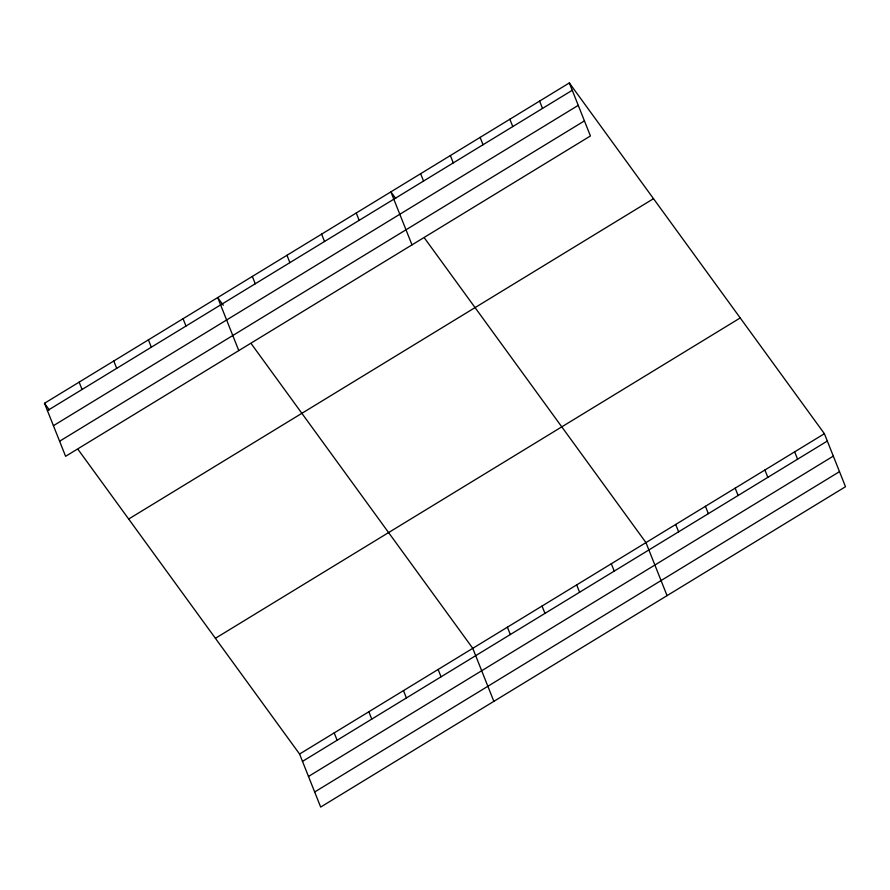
<?xml version="1.0" encoding="UTF-8"?>
<svg xmlns="http://www.w3.org/2000/svg" width="890" height="890" viewBox="0 0 890 890"><rect width="100%" height="100%" fill="white"/><g stroke="black" fill="none" stroke-linecap="round" stroke-linejoin="round"><path stroke-width="1.33" d="M569.333 82.937L590.426 135.959L65.604 456.303L44.5 403.281L569.333 82.937L824.396 433.697L845.5 486.719L320.667 807.063L299.574 754.041L78.164 449.584M47.426 410.624L572.248 90.279M53.422 425.698L578.255 105.354M59.597 441.229L584.43 120.884M128.672 519.037L653.505 198.681M215.391 638.297L740.224 317.941M299.574 754.041L824.396 433.697M302.489 761.384L827.322 441.04M308.485 776.458L833.318 456.114M314.671 791.989L839.504 471.644M395.694 198.47L390.888 191.851L411.992 244.872M424.552 238.153L645.962 542.611L667.055 595.633M223.301 305.281L217.694 297.572L238.798 350.593M251.358 343.863L472.768 648.332L493.861 701.353M44.5 403.281L49.306 409.901M794.659 451.853L797.585 459.195M764.922 469.998L767.836 477.34M735.173 488.154L738.099 495.496M705.436 506.31L708.362 513.652M539.585 101.082L542.511 108.424M675.699 524.455L678.625 531.808M509.848 119.238L512.774 126.58M480.111 137.394L483.036 144.736M450.373 155.55L453.288 162.892M611.319 563.759L614.245 571.102M420.625 173.695L423.551 181.037M576.676 584.897L579.601 592.239M542.043 606.046L544.958 613.388M356.245 212.999L359.171 220.342M507.4 627.183L510.326 634.526M321.613 234.137L324.527 241.479M286.969 255.285L289.895 262.628M438.125 669.469L441.051 676.812M252.337 276.423L255.252 283.765M403.482 690.618L406.407 697.96M368.849 711.755L371.764 719.098M183.051 318.709L185.977 326.051M334.206 732.904L337.132 740.246M148.419 339.858L151.333 347.2M113.775 360.995L116.701 368.338M79.143 382.144L82.058 389.486"/></g></svg>
